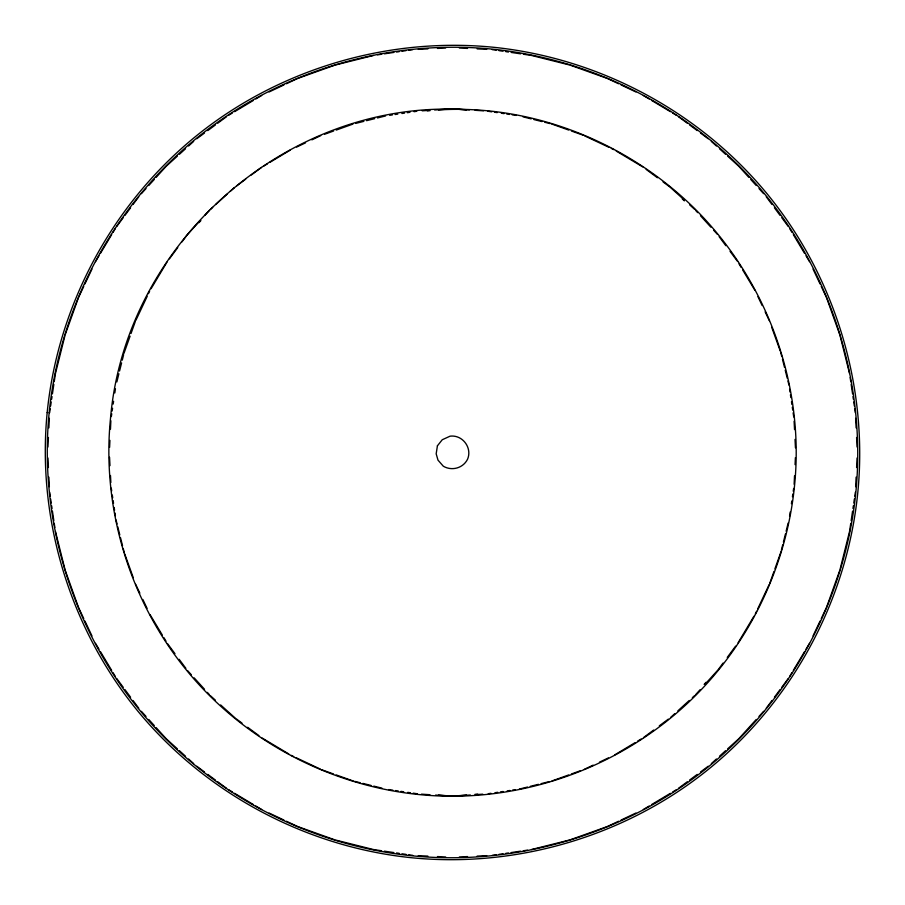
<?xml version="1.0" encoding="UTF-8"?>
<svg xmlns="http://www.w3.org/2000/svg" width="905" height="905" viewBox="0 0 905 905"><rect width="100%" height="100%" fill="white"/><g stroke="black" fill="none" stroke-linecap="round" stroke-linejoin="round"><path stroke-width="1.36" d="M109.607 447.387L109.935 440.373M110.478 429.151L110.874 420.735M794.126 484.266L794.522 475.849M795.065 464.638L795.393 457.636M47.942 447.025L48.406 437.454M48.881 427.873L49.356 418.291M855.644 486.709L856.119 477.127M856.594 467.546L857.058 457.975M111.349 416.56L111.756 413.789M112.163 411.006L112.571 408.234M113.182 404.06L113.589 401.288M114.822 392.962L115.433 388.799M789.567 516.201L790.178 512.038M791.411 503.712L791.818 500.94M792.429 496.766L792.837 493.994M793.244 491.211L793.651 488.44M49.617 412.816L50.227 408.755M50.623 406.04L51.223 401.978M51.63 399.263L52.038 396.56M52.433 393.845L53.836 384.365M54.243 381.65L55.454 373.527L64.775 336.309M850.757 523.35L849.546 531.484L840.225 568.691M851.164 520.635L852.567 511.155M852.963 508.44L853.37 505.737M853.777 503.022L854.377 498.96M854.773 496.245L855.383 492.184M116.858 381.933L118.883 373.765M119.562 371.039L121.598 362.871M122.277 360.145L123.634 354.703M781.366 550.297L782.723 544.855M783.402 542.129L785.438 533.961M786.117 531.235L788.142 523.067M123.974 353.335L130.094 336.151M131.033 333.515L135.275 321.614M769.725 583.386L773.967 571.485M774.906 568.849L781.026 551.665M65.103 334.986L78.486 297.575L83.758 286.433M839.897 570.014L826.514 607.425L821.242 618.567M135.874 320.347L147.244 296.229M148.431 293.695L149.63 291.15M755.37 613.85L756.569 611.305M757.757 608.771L769.126 584.653M84.934 283.955L91.959 269.09M813.041 635.91L820.066 621.045M151.067 288.74L166.905 262.246M738.095 642.754L753.933 616.26M95.478 261.669L98.996 255.787M100.398 253.445L111.666 234.644M113.08 232.291L115.195 228.761M789.805 676.239L791.92 672.709M793.334 670.356L804.602 651.555M806.004 649.213L809.523 643.331M169.405 258.853L177.753 247.574M181.928 241.94L186.928 235.164L200.107 220.594M723.072 663.06L718.072 669.836L704.893 684.406M727.247 657.426L735.595 646.147M116.711 226.488L123.238 217.686M124.879 215.481L130.591 207.788M133.035 204.485L138.748 196.781M766.252 708.219L771.965 700.515M774.409 697.212L780.121 689.519M781.762 687.314L788.289 678.512M141.406 193.647L145.999 188.579M148.759 185.525L154.28 179.439M156.124 177.403L166.237 166.237L177.403 156.124M204.802 215.39L209.507 210.186M704.147 684.384L706.024 682.302M695.492 694.814L700.199 689.61M756.241 719.475L738.763 738.763L727.597 748.876M759.001 716.421L763.594 711.353M199.021 222.641L200.899 220.571M179.439 154.28L185.525 148.759M188.579 145.999L193.647 141.406M210.548 209.236L212.63 207.347M215.741 204.519L227.166 194.134M230.277 191.306L234.429 187.527M670.571 717.473L674.723 713.694M677.834 710.866L689.259 700.481M692.37 697.653L694.452 695.764M711.353 763.594L716.421 759.001M719.475 756.241L725.561 750.72M236.68 185.853L245.696 179.156M251.319 174.97L261.455 167.436M643.546 737.564L653.682 730.03M659.304 725.844L668.32 719.147M196.781 138.748L204.485 133.035M207.788 130.591L215.481 124.879M217.686 123.238L226.488 116.711M678.512 788.289L687.314 781.762M689.519 780.121L697.212 774.409M700.515 771.965L708.219 766.252M263.864 165.988L267.461 163.816M269.871 162.368L290.313 150.083M614.687 754.917L635.129 742.632M637.539 741.184L641.136 739.012M228.761 115.195L232.291 113.08M234.644 111.666L253.445 100.398M255.787 98.996L261.669 95.478M643.331 809.523L649.213 806.004M651.555 804.602L670.356 793.334M672.709 791.92L676.239 789.805M296.648 147.074L305.528 142.854M311.863 139.856L320.743 135.637M584.257 769.363L593.137 765.144M599.472 762.146L608.352 757.926M269.09 91.959L283.955 84.934M286.433 83.758L297.575 78.486L334.986 65.103M618.567 821.242L607.425 826.514L570.014 839.897M621.045 820.066L635.91 813.041M324.601 134.257L333.628 131.01M336.208 130.094L352.973 124.076M552.027 780.925L568.793 774.906M571.372 773.99L580.399 770.743M336.309 64.775L373.516 55.454M355.699 123.397L363.855 121.361M366.582 120.682L374.738 118.645M377.464 117.967L385.621 115.931M519.38 789.07L527.536 787.033M530.262 786.355L538.418 784.318M541.145 783.64L549.301 781.603M531.473 849.546L568.691 840.225M389.682 115.331L392.397 114.924M395.1 114.516L397.804 114.121M401.865 113.51L404.569 113.114M407.284 112.706L409.988 112.299M414.049 111.7L416.752 111.292M488.248 793.708L490.951 793.3M495.012 792.701L497.716 792.294M500.431 791.886L503.135 791.49M507.196 790.88L509.9 790.484M512.603 790.076L515.318 789.669M377.589 54.843L381.65 54.243M384.365 53.836L393.845 52.433M396.56 52.038L399.263 51.63M401.978 51.223L406.04 50.623M408.755 50.227L412.816 49.617M492.184 855.383L496.245 854.773M498.96 854.377L503.022 853.777M505.737 853.37L508.44 852.963M511.155 852.567L520.635 851.164M523.35 850.757L527.411 850.157M427.296 110.874L430.101 110.636M438.495 109.946C533.181 103.962 628.523 142.945 695.538 209.462C759.261 273.231 796.174 362.339 796.208 452.5C796.174 542.661 759.261 631.769 695.538 695.538C631.769 759.261 542.661 796.174 452.5 796.208C350.993 796.377 251.07 749.114 186.815 670.548C129.641 600.841 101.643 508.531 110.455 418.811C125.422 240.843 290.72 96.745 469.412 109.912M466.505 795.054L452.5 796.208L435.588 795.088M474.899 794.364L477.704 794.126M422.239 110.817L429.117 110.365M434.615 109.991L452.5 108.792L466.471 109.946M470.385 795.009L452.5 796.208L438.529 795.054M475.883 794.635L482.761 794.183M418.291 49.356L427.873 48.893M437.443 48.429L445.656 48.022M459.344 856.978L467.557 856.571M477.127 856.107L486.709 855.644M459.344 48.022L467.546 48.429M477.127 48.893L486.709 49.356M418.291 855.644L427.873 856.107M437.454 856.571L445.656 856.978M475.057 110.286L483.508 110.84M421.492 794.16L429.943 794.714M492.184 49.617L496.245 50.227M498.96 50.623L503.022 51.223M505.737 51.63L508.44 52.038M511.155 52.433L520.635 53.836M523.35 54.243L531.484 55.454L568.691 64.775M487.693 111.225L491.777 111.835M494.492 112.231L497.218 112.627M501.291 113.227L504.017 113.634M506.743 114.03L509.458 114.437M512.185 114.833L516.257 115.433M388.743 789.567L392.815 790.167M395.542 790.563L398.257 790.97M400.983 791.366L403.709 791.773M407.782 792.373L410.508 792.769M413.223 793.165L417.307 793.775M381.65 850.757L373.516 849.546L336.309 840.225M384.365 851.164L393.845 852.567M396.56 852.963L399.263 853.37M401.978 853.777L406.04 854.377M408.755 854.773L412.816 855.383M523.056 116.847L531.19 118.883M533.905 119.562L542.05 121.587M544.753 122.266L550.183 123.623M354.703 781.366L360.145 782.723M362.871 783.402L371.039 785.438M373.765 786.117L381.933 788.142M551.541 123.951L568.781 130.082M571.428 131.021L583.363 135.264M321.614 769.725L333.515 773.967M336.151 774.906L353.335 781.026M570.014 65.103L607.425 78.486L618.567 83.758M334.986 839.897L297.575 826.514L286.433 821.242M584.63 135.863L608.771 147.232M611.305 148.431L613.85 149.63M291.15 755.37L293.695 756.569M296.229 757.757L320.347 769.126M621.045 84.934L635.91 91.959M269.09 813.041L283.955 820.066M616.26 151.067L642.754 166.905M262.246 738.095L288.74 753.933M643.331 95.478L649.213 98.996M651.555 100.398L670.356 111.666M672.709 113.08L676.239 115.195M228.761 789.805L232.291 791.92M234.644 793.334L253.445 804.602M255.787 806.004L261.669 809.523M646.147 169.405L657.426 177.753M663.06 181.928L669.836 186.928L684.406 200.107M236.397 718.966L242.008 723.129M247.631 727.281L258.875 735.595M678.512 116.711L687.314 123.238M689.519 124.879L697.212 130.591M700.515 133.035L708.219 138.748M196.781 766.252L204.485 771.965M207.788 774.409L215.481 780.121M217.686 781.762L226.488 788.289M689.61 204.802L694.814 209.507M210.198 695.504L215.424 700.221M220.639 704.938L235.266 718.129M711.353 141.406L716.421 145.999M719.475 148.759L725.561 154.28M727.597 156.124L738.763 166.237L748.876 177.403M682.302 198.976L684.384 200.853M177.403 748.876L166.237 738.763L156.124 727.597M179.439 750.72L185.525 756.241M188.579 759.001L193.647 763.594M695.764 210.548L697.653 212.63M700.481 215.741L710.866 227.166M713.694 230.277L717.473 234.429M187.527 670.571L191.306 674.723M194.145 677.845L204.53 689.271M207.358 692.393L209.247 694.463M750.72 179.439L756.241 185.525M759.001 188.579L763.594 193.647M141.406 711.353L145.999 716.421M148.759 719.475L154.28 725.561M719.147 236.68L725.844 245.696M730.03 251.319L737.564 261.455M167.436 643.546L174.97 653.682M179.156 659.304L185.853 668.32M766.252 196.781L771.965 204.485M774.409 207.788L780.121 215.481M781.762 217.686L788.289 226.488M116.711 678.512L123.238 687.314M124.879 689.519L130.591 697.212M133.035 700.515L138.748 708.219M739.012 263.864L741.184 267.461M742.632 269.871L754.917 290.313M150.083 614.687L162.368 635.129M163.816 637.539L165.988 641.136M789.805 228.761L791.92 232.291M793.334 234.644L804.602 253.445M806.004 255.787L809.523 261.669M95.478 643.331L98.996 649.213M100.398 651.555L111.666 670.356M113.08 672.709L115.195 676.239M757.926 296.648L762.146 305.528M765.144 311.863L769.363 320.743M135.637 584.257L139.856 593.137M142.854 599.472L147.074 608.352M813.041 269.09L820.066 283.955M821.242 286.433L826.514 297.575L839.897 334.986M83.758 618.567L78.486 607.425L65.103 570.014M84.934 621.045L91.959 635.91M771.739 327.339L780.28 351.106M124.72 553.894L133.261 577.662M840.225 336.309L849.546 373.527M780.755 352.43L781.773 356.513M782.463 359.228L784.522 367.396M785.212 370.122L787.26 378.279M787.95 381.005L788.979 385.089M116.021 519.911L117.05 523.995M117.741 526.721L119.788 534.878M120.478 537.604L122.537 545.772M123.216 548.487L124.245 552.57M55.454 531.484L64.775 568.691M789.601 389.252L790.02 392.023M790.438 394.795L790.846 397.578M791.468 401.741L791.886 404.512M792.305 407.295L792.723 410.067M793.131 412.838L793.753 417.001M850.157 377.589L850.757 381.65M851.164 384.365L852.567 393.845M852.963 396.56L853.37 399.263M853.777 401.978L854.377 406.04M854.773 408.755L855.383 412.816M111.27 488.112L111.688 490.872M112.299 495.024L112.718 497.784M113.125 500.556L113.544 503.316M114.166 507.467L114.573 510.239M114.992 512.999L115.399 515.771M49.617 492.184L50.227 496.245M50.623 498.96L51.223 503.022M51.63 505.737L52.038 508.44M52.433 511.155L53.836 520.635M54.243 523.35L54.843 527.411M794.104 421.198L794.533 429.603M795.031 439.411L795.45 447.817M109.55 457.217L109.98 465.645M110.489 475.487L110.851 482.512M855.644 418.291L856.119 427.873M856.594 437.454L857.058 447.025M47.942 457.975L48.406 467.546M48.881 477.127L49.356 486.709M47.173 412.578C36.743 519.085 70.058 628.602 137.979 711.296C205.763 793.47 306.15 847.159 412.148 857.793C518.916 868.257 628.771 835.055 711.556 766.761C793.696 698.988 847.272 598.544 857.793 492.592C868.314 386.084 834.998 276.557 767.123 193.84C699.373 111.553 598.884 57.886 492.852 47.207C386.322 36.754 276.738 69.821 193.998 137.786C111.507 205.582 57.694 306.32 47.173 412.578M49.164 412.657C38.768 518.52 71.767 627.437 139.257 709.678C206.725 791.818 307.01 845.372 412.782 855.87C518.599 866.255 627.47 833.177 709.678 765.743C791.83 698.241 845.428 597.922 855.87 492.105C866.198 386.277 833.154 277.428 765.675 195.242C698.196 113.159 597.956 59.617 492.218 49.13C386.39 38.745 277.53 71.823 195.322 139.257C113.227 206.702 59.662 306.931 49.164 412.657M437.42 445.803L436.176 453.824L437.986 460.125L443.326 466.233C451.934 471.267 463.111 468.168 467.58 459.197C472.41 447.692 462.444 434.558 450.079 436.176L442.251 439.74L437.42 445.803"/></g></svg>
